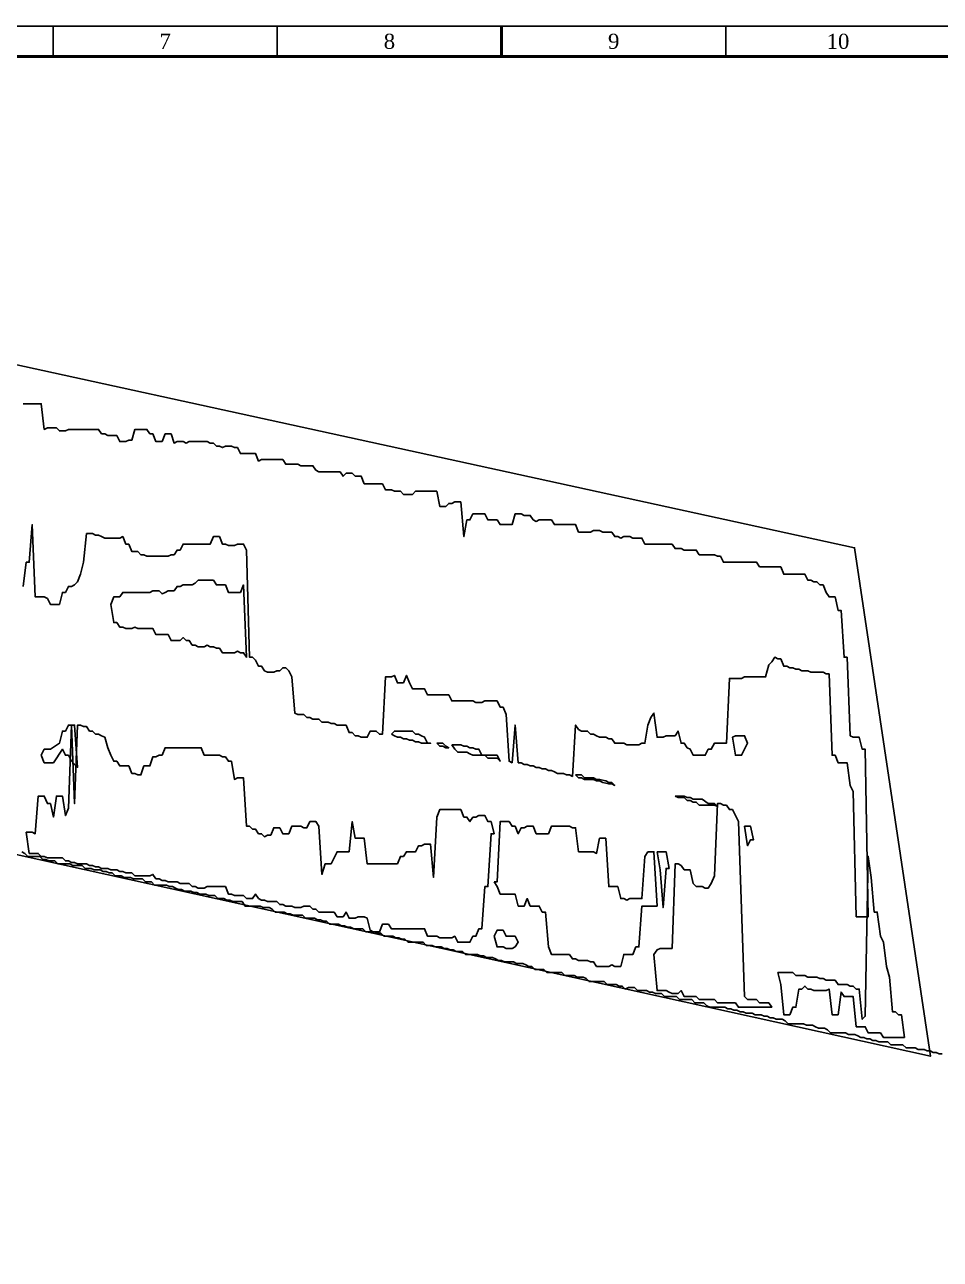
# Model space of a CAD drawing. Header units: millimetres. Extents: x -79877 to 39123, y -76511 to 7689.
# Drawn here: x -36177 to -5841, y -33235 to 7689 of the extents above; entities that cross this region are included whole.
import ezdxf
from ezdxf.enums import TextEntityAlignment as Align

# ---------------------------------------------------------------- set-up
doc = ezdxf.new("R2010")
doc.units = ezdxf.units.MM
for name, color, linetype in [('Obstacle', 7, 'ByLayer'), ('Parapet Wall', 7, 'Continuous'), ('Unit Area Outer Contour', 7, 'ByLayer')]:
    doc.layers.add(name, color=color, linetype=linetype)
doc.styles.add('Times', font='times.ttf')

# ---------------------------------------------------------------- blocks, each defined once
blk = doc.blocks.new('*U6')
at = {"layer": 'Parapet Wall', "color": 2}
blk.add_polyline3d([(-55198, 512, 82024), (-8682, -9646, 82024), (-6167, -26505, 82024), (-52699, -16241, 82024)], close=True, dxfattribs=at)
at = {"layer": 'Unit Area Outer Contour', "color": 2}
blk.add_polyline3d([(-55198, 512, 39512), (-8682, -9646, 39512), (-6167, -26505, 39512), (-52699, -16241, 39512)], close=True, dxfattribs=at)
at = {"flags": 1}
for tag in ['unit_id', 'unit_name', 'parapet_height', 'ground_elevation', 'is_enable_parapet']:
    blk.add_attdef(tag, (0, 0), '', height=2.5, dxfattribs=at)
blk = doc.blocks.new('*U15')
at = {"layer": 'Obstacle', "color": 1}
blk.add_polyline3d([(-36277, -19728, 56238), (-36177, -19778, 56238), (-36077, -19878, 56238), (-35977, -19878, 56238), (-35877, -19878, 56238), (-35777, -19878, 56238), (-35677, -19878, 56238), (-35577, -19978, 56238), (-35477, -19978, 56238), (-35377, -20028, 56238), (-35277, -20028, 56238), (-35177, -20028, 56238), (-35077, -20128, 56238), (-34977, -20128, 56238), (-34877, -20128, 56238), (-34777, -20128, 56238), (-34677, -20128, 56238), (-34577, -20178, 56238), (-34477, -20178, 56238), (-34377, -20178, 56238), (-34277, -20178, 56238), (-34177, -20278, 56238), (-34077, -20278, 56238), (-33977, -20278, 56238), (-33877, -20328, 56238), (-33777, -20328, 56238), (-33677, -20328, 56238), (-33577, -20378, 56238), (-33477, -20378, 56238), (-33377, -20428, 56238), (-33277, -20428, 56238), (-33177, -20528, 56238), (-33077, -20528, 56238), (-32977, -20528, 56238), (-32877, -20578, 56238), (-32777, -20578, 56238), (-32677, -20578, 56238), (-32577, -20628, 56238), (-32477, -20628, 56238), (-32377, -20628, 56238), (-32277, -20628, 56238), (-32177, -20728, 56238), (-32077, -20728, 56238), (-31977, -20728, 56238), (-31877, -20828, 56238), (-31777, -20828, 56238), (-31677, -20828, 56238), (-31577, -20828, 56238), (-31477, -20828, 56238), (-31377, -20878, 56238), (-31277, -20878, 56238), (-31177, -20928, 56238), (-31077, -20978, 56238), (-30977, -20978, 56238), (-30877, -21028, 56238), (-30777, -21028, 56238), (-30677, -21028, 56238), (-30577, -21078, 56238), (-30477, -21078, 56238), (-30377, -21128, 56238), (-30277, -21128, 56238), (-30177, -21128, 56238), (-30077, -21178, 56238), (-29977, -21178, 56238), (-29877, -21178, 56238), (-29777, -21278, 56238), (-29677, -21278, 56238), (-29577, -21278, 56238), (-29477, -21328, 56238), (-29377, -21328, 56238), (-29277, -21378, 56238), (-29177, -21378, 56238), (-29077, -21378, 56238), (-28977, -21378, 56238), (-28877, -21528, 56238), (-28777, -21528, 56238), (-28677, -21528, 56238), (-28577, -21528, 56238), (-28477, -21528, 56238), (-28377, -21528, 56238), (-28277, -21578, 56238), (-28177, -21578, 56238), (-28077, -21578, 56238), (-27977, -21628, 56238), (-27877, -21728, 56238), (-27777, -21728, 56238), (-27677, -21728, 56238), (-27577, -21728, 56238), (-27477, -21778, 56238), (-27377, -21778, 56238), (-27277, -21828, 56238), (-27177, -21828, 56238), (-27077, -21828, 56238), (-26977, -21828, 56238), (-26877, -21928, 56238), (-26777, -21928, 56238), (-26677, -21928, 56238), (-26577, -21928, 56238), (-26477, -21978, 56238), (-26377, -21978, 56238), (-26277, -22028, 56238), (-26177, -22028, 56238), (-26077, -22128, 56238), (-25977, -22128, 56238), (-25877, -22128, 56238), (-25777, -22128, 56238), (-25677, -22178, 56238), (-25577, -22178, 56238), (-25477, -22228, 56238), (-25377, -22228, 56238), (-25277, -22278, 56238), (-25177, -22278, 56238), (-25077, -22278, 56238), (-24977, -22278, 56238), (-24877, -22378, 56238), (-24777, -22378, 56238), (-24677, -22378, 56238), (-24577, -22378, 56238), (-24477, -22428, 56238), (-24377, -22428, 56238), (-24277, -22528, 56238), (-24177, -22528, 56238), (-24077, -22528, 56238), (-23977, -22528, 56238), (-23877, -22578, 56238), (-23777, -22578, 56238), (-23677, -22628, 56238), (-23577, -22628, 56238), (-23477, -22728, 56238), (-23377, -22728, 56238), (-23277, -22728, 56238), (-23177, -22728, 56238), (-23077, -22728, 56238), (-22977, -22728, 56238), (-22877, -22828, 56238), (-22777, -22828, 56238), (-22677, -22828, 56238), (-22577, -22878, 56238), (-22477, -22878, 56238), (-22377, -22878, 56238), (-22277, -22928, 56238), (-22177, -22928, 56238), (-22077, -22978, 56238), (-21977, -22978, 56238), (-21877, -23028, 56238), (-21777, -23028, 56238), (-21677, -23028, 56238), (-21577, -23128, 56238), (-21477, -23128, 56238), (-21377, -23128, 56238), (-21277, -23128, 56238), (-21177, -23128, 56238), (-21077, -23178, 56238), (-20977, -23178, 56238), (-20877, -23228, 56238), (-20777, -23228, 56238), (-20677, -23228, 56238), (-20577, -23278, 56238), (-20477, -23328, 56238), (-20377, -23328, 56238), (-20277, -23378, 56238), (-20177, -23378, 56238), (-20077, -23378, 56238), (-19977, -23378, 56238), (-19877, -23428, 56238), (-19777, -23428, 56238), (-19677, -23428, 56238), (-19577, -23478, 56238), (-19477, -23528, 56238), (-19377, -23528, 56238), (-19277, -23628, 56238), (-19177, -23628, 56238), (-19077, -23628, 56238), (-18977, -23628, 56238), (-18877, -23728, 56238), (-18777, -23728, 56238), (-18677, -23728, 56238), (-18577, -23728, 56238), (-18477, -23728, 56238), (-18377, -23728, 56238), (-18277, -23828, 56238), (-18177, -23828, 56238), (-18077, -23828, 56238), (-17977, -23828, 56238), (-17877, -23878, 56238), (-17777, -23878, 56238), (-17677, -23878, 56238), (-17577, -23928, 56238), (-17477, -24028, 56238), (-17377, -24028, 56238), (-17277, -24028, 56238), (-17177, -24028, 56238), (-17077, -24028, 56238), (-16977, -24028, 56238), (-16877, -24128, 56238), (-16777, -24128, 56238), (-16677, -24128, 56238), (-16577, -24128, 56238), (-16477, -24178, 56238), (-16377, -24178, 56238), (-16277, -24278, 56238), (-16177, -24228, 56238), (-16077, -24228, 56238), (-15977, -24228, 56238), (-15877, -24328, 56238), (-15777, -24328, 56238), (-15677, -24328, 56238), (-15577, -24328, 56238), (-15477, -24378, 56238), (-15377, -24378, 56238), (-15277, -24428, 56238), (-15177, -24428, 56238), (-15077, -24428, 56238), (-14977, -24528, 56238), (-14877, -24528, 56238), (-14777, -24528, 56238), (-14677, -24528, 56238), (-14577, -24528, 56238), (-14477, -24628, 56238), (-14377, -24628, 56238), (-14277, -24628, 56238), (-14177, -24628, 56238), (-14077, -24628, 56238), (-13977, -24728, 56238), (-13877, -24728, 56238), (-13777, -24728, 56238), (-13677, -24728, 56238), (-13577, -24828, 56238), (-13477, -24878, 56238), (-13377, -24878, 56238), (-13277, -24878, 56238), (-13177, -24878, 56238), (-13077, -24878, 56238), (-12977, -24878, 56238), (-12877, -24928, 56238), (-12777, -24928, 56238), (-12677, -24978, 56238), (-12577, -24978, 56238), (-12477, -25028, 56238), (-12377, -25028, 56238), (-12277, -25078, 56238), (-12177, -25078, 56238), (-12077, -25078, 56238), (-11977, -25128, 56238), (-11877, -25128, 56238), (-11777, -25128, 56238), (-11677, -25178, 56238), (-11577, -25178, 56238), (-11477, -25228, 56238), (-11377, -25228, 56238), (-11277, -25278, 56238), (-11177, -25278, 56238), (-11077, -25278, 56238), (-10977, -25328, 56238), (-10877, -25428, 56238), (-10777, -25428, 56238), (-10677, -25428, 56238), (-10577, -25428, 56238), (-10477, -25428, 56238), (-10377, -25428, 56238), (-10277, -25478, 56238), (-10177, -25478, 56238), (-10077, -25478, 56238), (-9977, -25528, 56238), (-9877, -25578, 56238), (-9777, -25578, 56238), (-9677, -25578, 56238), (-9577, -25628, 56238), (-9477, -25728, 56238), (-9377, -25728, 56238), (-9277, -25728, 56238), (-9177, -25728, 56238), (-9077, -25728, 56238), (-8977, -25728, 56238), (-8877, -25778, 56238), (-8777, -25778, 56238), (-8677, -25778, 56238), (-8577, -25828, 56238), (-8477, -25878, 56238), (-8377, -25878, 56238), (-8277, -25928, 56238), (-8177, -25928, 56238), (-8077, -25978, 56238), (-7977, -25978, 56238), (-7877, -26028, 56238), (-7777, -26028, 56238), (-7677, -26028, 56238), (-7577, -26028, 56238), (-7477, -26128, 56238), (-7377, -26128, 56238), (-7277, -26128, 56238), (-7177, -26128, 56238), (-7077, -26128, 56238), (-6977, -26228, 56238), (-6877, -26228, 56238), (-6777, -26228, 56238), (-6677, -26228, 56238), (-6577, -26278, 56238), (-6477, -26278, 56238), (-6377, -26278, 56238), (-6277, -26328, 56238), (-6177, -26328, 56238), (-6077, -26378, 56238), (-5977, -26378, 56238), (-5877, -26428, 56238), (-5777, -26428, 56238)], dxfattribs=at)
at = {"flags": 1}
for tag in ['height', 'shape']:
    blk.add_attdef(tag, (0, 0), '', height=2.5, dxfattribs=at)
blk = doc.blocks.new('*U28')
at = {"layer": 'Obstacle', "color": 1}
blk.add_polyline3d([(-36227, -4878, 52038), (-36127, -4878, 52038), (-36027, -4878, 52038), (-35927, -4878, 52038), (-35827, -4878, 52038), (-35727, -4878, 52038), (-35627, -4878, 52038), (-35527, -5728, 52038), (-35427, -5678, 52038), (-35327, -5678, 52038), (-35227, -5678, 52038), (-35127, -5678, 52038), (-35027, -5778, 52038), (-34927, -5778, 52038), (-34827, -5778, 52038), (-34727, -5728, 52038), (-34627, -5728, 52038), (-34527, -5728, 52038), (-34427, -5728, 52038), (-34327, -5728, 52038), (-34227, -5728, 52038), (-34127, -5728, 52038), (-34027, -5728, 52038), (-33927, -5728, 52038), (-33827, -5728, 52038), (-33727, -5728, 52038), (-33627, -5878, 52038), (-33527, -5878, 52038), (-33427, -5928, 52038), (-33327, -5928, 52038), (-33227, -5928, 52038), (-33127, -5928, 52038), (-33027, -6128, 52038), (-32927, -6128, 52038), (-32827, -6128, 52038), (-32727, -6078, 52038), (-32627, -6078, 52038), (-32527, -5728, 52038), (-32427, -5728, 52038), (-32327, -5728, 52038), (-32227, -5728, 52038), (-32127, -5728, 52038), (-32027, -5878, 52038), (-31927, -5878, 52038), (-31827, -6128, 52038), (-31727, -6128, 52038), (-31627, -6128, 52038), (-31527, -5878, 52038), (-31427, -5878, 52038), (-31327, -5878, 52038), (-31227, -6178, 52038), (-31127, -6128, 52038), (-31027, -6128, 52038), (-30927, -6128, 52038), (-30827, -6178, 52038), (-30727, -6128, 52038), (-30627, -6128, 52038), (-30527, -6128, 52038), (-30427, -6128, 52038), (-30327, -6128, 52038), (-30227, -6128, 52038), (-30127, -6128, 52038), (-30027, -6178, 52038), (-29927, -6178, 52038), (-29827, -6278, 52038), (-29727, -6278, 52038), (-29627, -6328, 52038), (-29527, -6278, 52038), (-29427, -6278, 52038), (-29327, -6278, 52038), (-29227, -6328, 52038), (-29127, -6328, 52038), (-29027, -6528, 52038), (-28927, -6528, 52038), (-28827, -6528, 52038), (-28727, -6528, 52038), (-28627, -6528, 52038), (-28527, -6528, 52038), (-28427, -6778, 52038), (-28327, -6728, 52038), (-28227, -6728, 52038), (-28127, -6728, 52038), (-28027, -6728, 52038), (-27927, -6728, 52038), (-27827, -6728, 52038), (-27727, -6728, 52038), (-27727, -6728, 52038), (-27627, -6728, 52038), (-27627, -6728, 52038), (-27527, -6878, 52038), (-27527, -6878, 52038), (-27427, -6878, 52038), (-27327, -6878, 52038), (-27227, -6878, 52038), (-27127, -6878, 52038), (-27027, -6928, 52038), (-26927, -6928, 52038), (-26827, -6928, 52038), (-26727, -6928, 52038), (-26627, -6928, 52038), (-26527, -7078, 52038), (-26527, -7078, 52038), (-26427, -7128, 52038), (-26327, -7128, 52038), (-26327, -7128, 52038), (-26227, -7128, 52038), (-26127, -7128, 52038), (-26127, -7128, 52038), (-26027, -7128, 52038), (-26027, -7128, 52038), (-25927, -7128, 52038), (-25927, -7128, 52038), (-25827, -7128, 52038), (-25727, -7128, 52038), (-25627, -7278, 52038), (-25527, -7178, 52038), (-25527, -7178, 52038), (-25427, -7178, 52038), (-25427, -7178, 52038), (-25327, -7178, 52038), (-25327, -7178, 52038), (-25227, -7278, 52038), (-25227, -7278, 52038), (-25127, -7278, 52038), (-25127, -7278, 52038), (-25027, -7278, 52038), (-25027, -7278, 52038), (-24927, -7528, 52038), (-24927, -7528, 52038), (-24827, -7528, 52038), (-24827, -7528, 52038), (-24827, -7528, 52038), (-24727, -7528, 52038), (-24727, -7528, 52038), (-24627, -7528, 52038), (-24627, -7528, 52038), (-24627, -7528, 52038), (-24527, -7528, 52038), (-24527, -7528, 52038), (-24527, -7528, 52038), (-24427, -7528, 52038), (-24427, -7528, 52038), (-24427, -7528, 52038), (-24327, -7528, 52038), (-24227, -7728, 52038), (-24127, -7728, 52038), (-24027, -7728, 52038), (-23927, -7778, 52038), (-23927, -7778, 52038), (-23827, -7778, 52038), (-23727, -7778, 52038), (-23627, -7878, 52038), (-23527, -7878, 52038), (-23427, -7878, 52038), (-23327, -7878, 52038), (-23227, -7778, 52038), (-23127, -7778, 52038), (-23027, -7778, 52038), (-22927, -7778, 52038), (-22827, -7778, 52038), (-22727, -7778, 52038), (-22627, -7778, 52038), (-22527, -7778, 52038), (-22427, -8278, 52038), (-22327, -8278, 52038), (-22227, -8278, 52038), (-22127, -8178, 52038), (-22027, -8178, 52038), (-21927, -8128, 52038), (-21827, -8128, 52038), (-21727, -8128, 52038), (-21727, -8128, 52038), (-21627, -9278, 52038), (-21627, -9278, 52038), (-21527, -8728, 52038), (-21527, -8728, 52038), (-21427, -8728, 52038), (-21327, -8528, 52038), (-21227, -8528, 52038), (-21127, -8528, 52038), (-21027, -8528, 52038), (-20927, -8528, 52038), (-20827, -8728, 52038), (-20727, -8728, 52038), (-20627, -8728, 52038), (-20527, -8728, 52038), (-20427, -8878, 52038), (-20327, -8878, 52038), (-20227, -8878, 52038), (-20127, -8878, 52038), (-20027, -8878, 52038), (-19927, -8528, 52038), (-19827, -8528, 52038), (-19727, -8528, 52038), (-19627, -8578, 52038), (-19527, -8578, 52038), (-19427, -8578, 52038), (-19327, -8728, 52038), (-19227, -8778, 52038), (-19127, -8728, 52038), (-19027, -8728, 52038), (-18927, -8728, 52038), (-18827, -8728, 52038), (-18727, -8728, 52038), (-18727, -8728, 52038), (-18627, -8878, 52038), (-18627, -8878, 52038), (-18527, -8878, 52038), (-18527, -8878, 52038), (-18427, -8878, 52038), (-18427, -8878, 52038), (-18327, -8878, 52038), (-18327, -8878, 52038), (-18327, -8878, 52038), (-18227, -8878, 52038), (-18227, -8878, 52038), (-18227, -8878, 52038), (-18127, -8878, 52038), (-18127, -8878, 52038), (-18127, -8878, 52038), (-18027, -8878, 52038), (-18027, -8878, 52038), (-17927, -8878, 52038), (-17927, -8878, 52038), (-17827, -9128, 52038), (-17827, -9128, 52038), (-17727, -9128, 52038), (-17727, -9128, 52038), (-17627, -9128, 52038), (-17627, -9128, 52038), (-17527, -9128, 52038), (-17527, -9128, 52038), (-17427, -9128, 52038), (-17427, -9128, 52038), (-17327, -9078, 52038), (-17327, -9078, 52038), (-17227, -9078, 52038), (-17227, -9078, 52038), (-17127, -9078, 52038), (-17127, -9078, 52038), (-17027, -9128, 52038), (-17027, -9128, 52038), (-16927, -9128, 52038), (-16927, -9128, 52038), (-16827, -9128, 52038), (-16727, -9128, 52038), (-16627, -9278, 52038), (-16527, -9278, 52038), (-16427, -9328, 52038), (-16327, -9278, 52038), (-16227, -9278, 52038), (-16127, -9278, 52038), (-16027, -9328, 52038), (-15927, -9328, 52038), (-15827, -9328, 52038), (-15727, -9328, 52038), (-15627, -9528, 52038), (-15527, -9528, 52038), (-15427, -9528, 52038), (-15327, -9528, 52038), (-15227, -9528, 52038), (-15127, -9528, 52038), (-15027, -9528, 52038), (-14927, -9528, 52038), (-14927, -9528, 52038), (-14827, -9528, 52038), (-14827, -9528, 52038), (-14727, -9528, 52038), (-14727, -9528, 52038), (-14627, -9678, 52038), (-14627, -9678, 52038), (-14527, -9678, 52038), (-14527, -9678, 52038), (-14427, -9678, 52038), (-14427, -9678, 52038), (-14327, -9728, 52038), (-14327, -9728, 52038), (-14227, -9728, 52038), (-14227, -9728, 52038), (-14127, -9728, 52038), (-14027, -9728, 52038), (-13927, -9728, 52038), (-13827, -9878, 52038), (-13727, -9878, 52038), (-13727, -9878, 52038), (-13627, -9878, 52038), (-13527, -9878, 52038), (-13527, -9878, 52038), (-13427, -9878, 52038), (-13427, -9878, 52038), (-13327, -9878, 52038), (-13327, -9878, 52038), (-13227, -9928, 52038), (-13227, -9928, 52038), (-13127, -9928, 52038), (-13127, -9928, 52038), (-13027, -10128, 52038), (-13027, -10128, 52038), (-12927, -10128, 52038), (-12827, -10128, 52038), (-12727, -10128, 52038), (-12627, -10128, 52038), (-12527, -10128, 52038), (-12427, -10128, 52038), (-12327, -10128, 52038), (-12227, -10128, 52038), (-12127, -10128, 52038), (-12027, -10128, 52038), (-11927, -10128, 52038), (-11827, -10278, 52038), (-11727, -10278, 52038), (-11627, -10278, 52038), (-11527, -10278, 52038), (-11427, -10278, 52038), (-11327, -10278, 52038), (-11227, -10278, 52038), (-11127, -10278, 52038), (-11027, -10528, 52038), (-10927, -10528, 52038), (-10827, -10528, 52038), (-10727, -10528, 52038), (-10627, -10528, 52038), (-10527, -10528, 52038), (-10427, -10528, 52038), (-10327, -10528, 52038), (-10227, -10728, 52038), (-10127, -10728, 52038), (-10027, -10778, 52038), (-9927, -10778, 52038), (-9827, -10878, 52038), (-9727, -10878, 52038), (-9627, -11128, 52038), (-9527, -11278, 52038), (-9427, -11278, 52038), (-9327, -11278, 52038), (-9227, -11728, 52038), (-9127, -11728, 52038), (-9027, -13278, 52038), (-8927, -13278, 52038), (-8827, -15878, 52038), (-8727, -15928, 52038), (-8627, -15928, 52038), (-8527, -15928, 52038), (-8427, -16328, 52038), (-8327, -16328, 52038), (-8327, -16328, 52038), (-8227, -21878, 52038), (-8227, -21878, 52038), (-8327, -21878, 52038), (-8427, -21878, 52038), (-8527, -21878, 52038), (-8627, -21878, 52038), (-8727, -17728, 52038), (-8827, -17528, 52038), (-8927, -16778, 52038), (-9027, -16778, 52038), (-9127, -16778, 52038), (-9227, -16778, 52038), (-9327, -16528, 52038), (-9427, -16528, 52038), (-9527, -13828, 52038), (-9627, -13828, 52038), (-9727, -13778, 52038), (-9827, -13778, 52038), (-9927, -13778, 52038), (-10027, -13778, 52038), (-10127, -13778, 52038), (-10227, -13728, 52038), (-10327, -13728, 52038), (-10427, -13728, 52038), (-10527, -13678, 52038), (-10627, -13678, 52038), (-10727, -13628, 52038), (-10827, -13628, 52038), (-10927, -13578, 52038), (-11027, -13578, 52038), (-11127, -13328, 52038), (-11227, -13328, 52038), (-11327, -13278, 52038), (-11427, -13428, 52038), (-11527, -13528, 52038), (-11627, -13928, 52038), (-11727, -13928, 52038), (-11827, -13928, 52038), (-11927, -13928, 52038), (-12027, -13928, 52038), (-12127, -13928, 52038), (-12227, -13928, 52038), (-12327, -13928, 52038), (-12427, -13978, 52038), (-12527, -13978, 52038), (-12627, -13978, 52038), (-12727, -13978, 52038), (-12827, -13978, 52038), (-12927, -16128, 52038), (-12927, -16128, 52038), (-13027, -16128, 52038), (-13027, -16128, 52038), (-13127, -16128, 52038), (-13127, -16128, 52038), (-13227, -16128, 52038), (-13227, -16128, 52038), (-13327, -16128, 52038), (-13327, -16128, 52038), (-13427, -16328, 52038), (-13427, -16328, 52038), (-13527, -16328, 52038), (-13627, -16528, 52038), (-13627, -16528, 52038), (-13727, -16528, 52038), (-13827, -16528, 52038), (-13927, -16528, 52038), (-14027, -16528, 52038), (-14127, -16328, 52038), (-14127, -16328, 52038), (-14227, -16278, 52038), (-14227, -16278, 52038), (-14327, -16128, 52038), (-14327, -16128, 52038), (-14427, -16128, 52038), (-14427, -16128, 52038), (-14527, -15728, 52038), (-14527, -15728, 52038), (-14627, -15878, 52038), (-14627, -15878, 52038), (-14727, -15878, 52038), (-14727, -15878, 52038), (-14827, -15878, 52038), (-14827, -15878, 52038), (-14927, -15878, 52038), (-15027, -15928, 52038), (-15127, -15928, 52038), (-15227, -15928, 52038), (-15327, -15128, 52038), (-15427, -15278, 52038), (-15527, -15528, 52038), (-15627, -16128, 52038), (-15727, -16128, 52038), (-15827, -16178, 52038), (-15927, -16178, 52038), (-16027, -16178, 52038), (-16127, -16178, 52038), (-16227, -16178, 52038), (-16327, -16128, 52038), (-16427, -16128, 52038), (-16527, -16128, 52038), (-16627, -16128, 52038), (-16727, -15978, 52038), (-16827, -15978, 52038), (-16827, -15978, 52038), (-16927, -15928, 52038), (-16927, -15928, 52038), (-17027, -15928, 52038), (-17027, -15928, 52038), (-17127, -15928, 52038), (-17127, -15928, 52038), (-17227, -15878, 52038), (-17227, -15878, 52038), (-17327, -15828, 52038), (-17327, -15828, 52038), (-17427, -15828, 52038), (-17427, -15828, 52038), (-17527, -15728, 52038), (-17527, -15728, 52038), (-17627, -15728, 52038), (-17627, -15728, 52038), (-17727, -15728, 52038), (-17727, -15728, 52038), (-17827, -15678, 52038), (-17827, -15678, 52038), (-17927, -15528, 52038), (-17927, -15528, 52038), (-18027, -17228, 52038), (-18027, -17228, 52038), (-18027, -17228, 52038), (-18127, -17178, 52038), (-18127, -17178, 52038), (-18127, -17178, 52038), (-18227, -17178, 52038), (-18227, -17178, 52038), (-18227, -17178, 52038), (-18327, -17128, 52038), (-18327, -17128, 52038), (-18427, -17128, 52038), (-18427, -17128, 52038), (-18527, -17128, 52038), (-18527, -17128, 52038), (-18627, -17078, 52038), (-18627, -17078, 52038), (-18727, -17028, 52038), (-18827, -17028, 52038), (-18927, -16978, 52038), (-19027, -16978, 52038), (-19127, -16928, 52038), (-19227, -16928, 52038), (-19327, -16878, 52038), (-19427, -16878, 52038), (-19527, -16828, 52038), (-19627, -16828, 52038), (-19727, -16778, 52038), (-19827, -16778, 52038), (-19927, -15528, 52038), (-20027, -16778, 52038), (-20127, -16728, 52038), (-20227, -15178, 52038), (-20327, -14928, 52038), (-20427, -14928, 52038), (-20527, -14728, 52038), (-20627, -14728, 52038), (-20727, -14728, 52038), (-20827, -14728, 52038), (-20927, -14728, 52038), (-21027, -14778, 52038), (-21127, -14778, 52038), (-21227, -14778, 52038), (-21327, -14728, 52038), (-21427, -14728, 52038), (-21427, -14728, 52038), (-21527, -14728, 52038), (-21527, -14728, 52038), (-21627, -14728, 52038), (-21627, -14728, 52038), (-21727, -14728, 52038), (-21827, -14728, 52038), (-21927, -14728, 52038), (-22027, -14728, 52038), (-22127, -14528, 52038), (-22227, -14528, 52038), (-22327, -14528, 52038), (-22427, -14528, 52038), (-22527, -14528, 52038), (-22627, -14528, 52038), (-22727, -14528, 52038), (-22827, -14528, 52038), (-22927, -14328, 52038), (-23027, -14328, 52038), (-23127, -14328, 52038), (-23227, -14328, 52038), (-23327, -14328, 52038), (-23427, -14128, 52038), (-23527, -13878, 52038), (-23627, -14128, 52038), (-23727, -14128, 52038), (-23827, -14128, 52038), (-23827, -14128, 52038), (-23927, -13878, 52038), (-24027, -13928, 52038), (-24127, -13928, 52038), (-24227, -13928, 52038), (-24327, -15828, 52038), (-24327, -15828, 52038), (-24327, -15828, 52038), (-24427, -15828, 52038), (-24427, -15828, 52038), (-24427, -15828, 52038), (-24527, -15728, 52038), (-24527, -15728, 52038), (-24527, -15728, 52038), (-24627, -15728, 52038), (-24627, -15728, 52038), (-24727, -15728, 52038), (-24727, -15728, 52038), (-24727, -15728, 52038), (-24827, -15928, 52038), (-24827, -15928, 52038), (-24927, -15928, 52038), (-24927, -15928, 52038), (-25027, -15928, 52038), (-25027, -15928, 52038), (-25127, -15878, 52038), (-25127, -15878, 52038), (-25227, -15878, 52038), (-25227, -15878, 52038), (-25327, -15778, 52038), (-25327, -15778, 52038), (-25427, -15778, 52038), (-25427, -15778, 52038), (-25527, -15528, 52038), (-25627, -15528, 52038), (-25727, -15528, 52038), (-25827, -15528, 52038), (-25827, -15528, 52038), (-25927, -15478, 52038), (-25927, -15478, 52038), (-26027, -15478, 52038), (-26027, -15478, 52038), (-26127, -15428, 52038), (-26227, -15428, 52038), (-26227, -15428, 52038), (-26327, -15428, 52038), (-26427, -15328, 52038), (-26427, -15328, 52038), (-26527, -15328, 52038), (-26627, -15328, 52038), (-26727, -15278, 52038), (-26827, -15278, 52038), (-26927, -15178, 52038), (-27027, -15178, 52038), (-27127, -15178, 52038), (-27227, -15128, 52038), (-27327, -13928, 52038), (-27427, -13728, 52038), (-27427, -13728, 52038), (-27527, -13628, 52038), (-27527, -13628, 52038), (-27627, -13628, 52038), (-27627, -13628, 52038), (-27727, -13728, 52038), (-27827, -13728, 52038), (-27927, -13778, 52038), (-28027, -13778, 52038), (-28127, -13778, 52038), (-28227, -13728, 52038), (-28327, -13578, 52038), (-28427, -13578, 52038), (-28527, -13378, 52038), (-28627, -13278, 52038), (-28727, -13278, 52038), (-28827, -9728, 52038), (-28927, -9528, 52038), (-29027, -9528, 52038), (-29127, -9528, 52038), (-29227, -9578, 52038), (-29327, -9578, 52038), (-29427, -9578, 52038), (-29527, -9528, 52038), (-29627, -9528, 52038), (-29727, -9278, 52038), (-29827, -9278, 52038), (-29927, -9278, 52038), (-30027, -9528, 52038), (-30127, -9528, 52038), (-30227, -9528, 52038), (-30327, -9528, 52038), (-30427, -9528, 52038), (-30527, -9528, 52038), (-30627, -9528, 52038), (-30727, -9528, 52038), (-30827, -9528, 52038), (-30927, -9528, 52038), (-31027, -9728, 52038), (-31127, -9728, 52038), (-31227, -9878, 52038), (-31327, -9878, 52038), (-31427, -9928, 52038), (-31527, -9928, 52038), (-31627, -9928, 52038), (-31727, -9928, 52038), (-31827, -9928, 52038), (-31927, -9928, 52038), (-32027, -9928, 52038), (-32127, -9928, 52038), (-32227, -9878, 52038), (-32327, -9878, 52038), (-32427, -9778, 52038), (-32527, -9778, 52038), (-32627, -9778, 52038), (-32727, -9528, 52038), (-32827, -9528, 52038), (-32927, -9278, 52038), (-33027, -9328, 52038), (-33127, -9328, 52038), (-33227, -9328, 52038), (-33327, -9328, 52038), (-33427, -9328, 52038), (-33527, -9328, 52038), (-33627, -9278, 52038), (-33727, -9228, 52038), (-33827, -9228, 52038), (-33927, -9178, 52038), (-34027, -9178, 52038), (-34127, -9178, 52038), (-34227, -10128, 52038), (-34327, -10528, 52038), (-34427, -10778, 52038), (-34527, -10878, 52038), (-34627, -10928, 52038), (-34727, -10928, 52038), (-34827, -11128, 52038), (-34927, -11128, 52038), (-35027, -11528, 52038), (-35127, -11528, 52038), (-35227, -11528, 52038), (-35327, -11528, 52038), (-35427, -11328, 52038), (-35527, -11278, 52038), (-35627, -11278, 52038), (-35727, -11278, 52038), (-35827, -11278, 52038), (-35927, -8878, 52038), (-36027, -10128, 52038), (-36127, -10128, 52038), (-36227, -10928, 52038)], dxfattribs=at)
at = {"flags": 1}
for tag in ['height', 'shape']:
    blk.add_attdef(tag, (0, 0), '', height=2.5, dxfattribs=at)
blk = doc.blocks.new('*U30')
at = {"layer": 'Obstacle', "color": 1}
blk.add_polyline3d([(-33327, -11528, 41888), (-33227, -11278, 41888), (-33127, -11278, 41888), (-33027, -11278, 41888), (-32927, -11128, 41888), (-32827, -11128, 41888), (-32727, -11128, 41888), (-32627, -11128, 41888), (-32527, -11128, 41888), (-32427, -11128, 41888), (-32327, -11128, 41888), (-32227, -11128, 41888), (-32127, -11128, 41888), (-32027, -11128, 41888), (-31927, -11078, 41888), (-31827, -11078, 41888), (-31727, -11078, 41888), (-31627, -11178, 41888), (-31527, -11128, 41888), (-31427, -11078, 41888), (-31327, -11078, 41888), (-31227, -11078, 41888), (-31127, -10928, 41888), (-31027, -10928, 41888), (-30927, -10878, 41888), (-30827, -10878, 41888), (-30727, -10878, 41888), (-30627, -10878, 41888), (-30527, -10828, 41888), (-30427, -10728, 41888), (-30327, -10728, 41888), (-30227, -10728, 41888), (-30127, -10728, 41888), (-30027, -10728, 41888), (-29927, -10728, 41888), (-29827, -10878, 41888), (-29727, -10878, 41888), (-29627, -10878, 41888), (-29527, -10878, 41888), (-29427, -11128, 41888), (-29327, -11128, 41888), (-29227, -11128, 41888), (-29127, -11128, 41888), (-29027, -11128, 41888), (-28927, -10878, 41888), (-28927, -10878, 41888), (-28827, -13278, 41888), (-28827, -13278, 41888), (-28927, -13128, 41888), (-29027, -13128, 41888), (-29127, -13078, 41888), (-29227, -13128, 41888), (-29327, -13128, 41888), (-29427, -13128, 41888), (-29527, -13128, 41888), (-29627, -13128, 41888), (-29727, -12978, 41888), (-29827, -12978, 41888), (-29927, -12928, 41888), (-30027, -12928, 41888), (-30127, -12878, 41888), (-30227, -12928, 41888), (-30327, -12928, 41888), (-30427, -12928, 41888), (-30527, -12878, 41888), (-30627, -12878, 41888), (-30727, -12728, 41888), (-30827, -12728, 41888), (-30927, -12628, 41888), (-31027, -12728, 41888), (-31127, -12728, 41888), (-31227, -12728, 41888), (-31327, -12728, 41888), (-31427, -12528, 41888), (-31527, -12528, 41888), (-31627, -12528, 41888), (-31727, -12528, 41888), (-31827, -12528, 41888), (-31927, -12328, 41888), (-32027, -12328, 41888), (-32127, -12328, 41888), (-32227, -12328, 41888), (-32327, -12328, 41888), (-32427, -12328, 41888), (-32527, -12278, 41888), (-32627, -12328, 41888), (-32727, -12328, 41888), (-32827, -12328, 41888), (-32927, -12278, 41888), (-33027, -12278, 41888), (-33127, -12128, 41888), (-33227, -12128, 41888), (-33227, -12128, 41888)], close=True, dxfattribs=at)
at = {"flags": 1}
for tag in ['height', 'shape']:
    blk.add_attdef(tag, (0, 0), '', height=2.5, dxfattribs=at)
blk = doc.blocks.new('*U31')
at = {"layer": 'Obstacle', "color": 1}
blk.add_polyline3d([(-22527, -16128, 40638), (-22427, -16128, 40638), (-22327, -16128, 40638), (-22227, -16228, 40638), (-22227, -16228, 40638), (-22127, -16278, 40638), (-22127, -16278, 40638), (-22227, -16278, 40638), (-22327, -16228, 40638), (-22427, -16228, 40638), (-22427, -16228, 40638)], close=True, dxfattribs=at)
at = {"flags": 1}
for tag in ['height', 'shape']:
    blk.add_attdef(tag, (0, 0), '', height=2.5, dxfattribs=at)
blk = doc.blocks.new('*U32')
at = {"layer": 'Obstacle', "color": 1}
blk.add_polyline3d([(-12727, -15928, 40388), (-12627, -15878, 40388), (-12527, -15878, 40388), (-12427, -15878, 40388), (-12327, -15878, 40388), (-12327, -15878, 40388), (-12227, -16128, 40388), (-12227, -16128, 40388), (-12327, -16328, 40388), (-12427, -16528, 40388), (-12527, -16528, 40388), (-12627, -16528, 40388), (-12627, -16528, 40388)], close=True, dxfattribs=at)
at = {"flags": 1}
for tag in ['height', 'shape']:
    blk.add_attdef(tag, (0, 0), '', height=2.5, dxfattribs=at)
blk = doc.blocks.new('*U33')
at = {"layer": 'Obstacle', "color": 1}
blk.add_polyline3d([(-11227, -23728, 56038), (-11127, -23728, 56038), (-11027, -23728, 56038), (-10927, -23728, 56038), (-10827, -23728, 56038), (-10727, -23728, 56038), (-10627, -23828, 56038), (-10527, -23828, 56038), (-10427, -23828, 56038), (-10327, -23828, 56038), (-10227, -23878, 56038), (-10127, -23878, 56038), (-10027, -23878, 56038), (-9927, -23878, 56038), (-9827, -23928, 56038), (-9727, -23928, 56038), (-9627, -23978, 56038), (-9527, -23978, 56038), (-9427, -23978, 56038), (-9327, -23978, 56038), (-9227, -24128, 56038), (-9127, -24128, 56038), (-9027, -24128, 56038), (-8927, -24128, 56038), (-8827, -24178, 56038), (-8727, -24178, 56038), (-8627, -24278, 56038), (-8527, -24278, 56038), (-8427, -25278, 56038), (-8327, -25178, 56038), (-8227, -19878, 56038), (-8127, -20578, 56038), (-8027, -21728, 56038), (-7927, -21728, 56038), (-7827, -22528, 56038), (-7727, -22728, 56038), (-7627, -23528, 56038), (-7527, -23878, 56038), (-7427, -25028, 56038), (-7327, -25028, 56038), (-7227, -25128, 56038), (-7127, -25128, 56038), (-7127, -25128, 56038), (-7027, -25878, 56038), (-7027, -25878, 56038), (-7127, -25878, 56038), (-7227, -25878, 56038), (-7327, -25878, 56038), (-7427, -25878, 56038), (-7527, -25878, 56038), (-7627, -25878, 56038), (-7727, -25878, 56038), (-7827, -25728, 56038), (-7927, -25728, 56038), (-8027, -25728, 56038), (-8127, -25728, 56038), (-8227, -25728, 56038), (-8327, -25528, 56038), (-8427, -25528, 56038), (-8527, -25528, 56038), (-8627, -25528, 56038), (-8727, -24528, 56038), (-8827, -24528, 56038), (-8927, -24528, 56038), (-9027, -24528, 56038), (-9127, -24378, 56038), (-9227, -25128, 56038), (-9327, -25128, 56038), (-9427, -25128, 56038), (-9527, -24278, 56038), (-9627, -24328, 56038), (-9727, -24328, 56038), (-9827, -24328, 56038), (-9927, -24328, 56038), (-10027, -24328, 56038), (-10127, -24278, 56038), (-10227, -24278, 56038), (-10327, -24178, 56038), (-10427, -24278, 56038), (-10527, -24278, 56038), (-10627, -24878, 56038), (-10727, -24878, 56038), (-10827, -25128, 56038), (-10927, -25128, 56038), (-11027, -25128, 56038), (-11127, -24128, 56038), (-11127, -24128, 56038)], close=True, dxfattribs=at)
at = {"flags": 1}
for tag in ['height', 'shape']:
    blk.add_attdef(tag, (0, 0), '', height=2.5, dxfattribs=at)
blk = doc.blocks.new('*U34')
at = {"layer": 'Obstacle', "color": 1}
blk.add_polyline3d([(-35627, -16528, 40638), (-35527, -16328, 40638), (-35427, -16328, 40638), (-35327, -16328, 40638), (-35027, -16128, 40638), (-34927, -15728, 40638), (-34827, -15728, 40638), (-34727, -15528, 40638), (-34527, -15528, 40638), (-34527, -15528, 40638), (-34427, -16928, 40638), (-34427, -16928, 40638), (-34627, -16728, 40638), (-34727, -16528, 40638), (-34827, -16528, 40638), (-34927, -16328, 40638), (-35227, -16778, 40638), (-35327, -16778, 40638), (-35427, -16778, 40638), (-35527, -16778, 40638), (-35527, -16778, 40638)], close=True, dxfattribs=at)
at = {"flags": 1}
for tag in ['height', 'shape']:
    blk.add_attdef(tag, (0, 0), '', height=2.5, dxfattribs=at)
blk = doc.blocks.new('*U35')
at = {"layer": 'Obstacle', "color": 1}
blk.add_polyline3d([(-24027, -15828, 40638), (-23927, -15728, 40638), (-23827, -15728, 40638), (-23727, -15728, 40638), (-23627, -15728, 40638), (-23527, -15728, 40638), (-23427, -15728, 40638), (-23327, -15728, 40638), (-23227, -15828, 40638), (-23127, -15828, 40638), (-23027, -15878, 40638), (-22927, -15928, 40638), (-22827, -16128, 40638), (-22827, -16128, 40638), (-22727, -16128, 40638), (-22727, -16128, 40638), (-22827, -16128, 40638), (-22927, -16128, 40638), (-23027, -16128, 40638), (-23127, -16078, 40638), (-23227, -16078, 40638), (-23327, -16028, 40638), (-23427, -16028, 40638), (-23527, -15978, 40638), (-23627, -15978, 40638), (-23727, -15928, 40638), (-23827, -15928, 40638), (-23927, -15878, 40638), (-23927, -15878, 40638)], close=True, dxfattribs=at)
at = {"flags": 1}
for tag in ['height', 'shape']:
    blk.add_attdef(tag, (0, 0), '', height=2.5, dxfattribs=at)
blk = doc.blocks.new('*U36')
at = {"layer": 'Obstacle', "color": 1}
blk.add_polyline3d([(-22027, -16178, 40638), (-21927, -16178, 40638), (-21827, -16178, 40638), (-21727, -16178, 40638), (-21627, -16228, 40638), (-21527, -16228, 40638), (-21427, -16278, 40638), (-21327, -16278, 40638), (-21227, -16328, 40638), (-21127, -16328, 40638), (-21027, -16528, 40638), (-20927, -16528, 40638), (-20827, -16528, 40638), (-20727, -16528, 40638), (-20627, -16528, 40638), (-20527, -16528, 40638), (-20527, -16528, 40638), (-20427, -16728, 40638), (-20427, -16728, 40638), (-20527, -16628, 40638), (-20627, -16628, 40638), (-20727, -16628, 40638), (-20827, -16628, 40638), (-20927, -16528, 40638), (-21027, -16528, 40638), (-21127, -16528, 40638), (-21227, -16528, 40638), (-21327, -16528, 40638), (-21427, -16478, 40638), (-21527, -16428, 40638), (-21627, -16428, 40638), (-21727, -16428, 40638), (-21827, -16428, 40638), (-21927, -16328, 40638), (-21927, -16328, 40638)], close=True, dxfattribs=at)
at = {"flags": 1}
for tag in ['height', 'shape']:
    blk.add_attdef(tag, (0, 0), '', height=2.5, dxfattribs=at)
blk = doc.blocks.new('*U37')
at = {"layer": 'Obstacle', "color": 1}
blk.add_polyline3d([(-20627, -20728, 41038), (-20527, -20728, 41038), (-20427, -18728, 41038), (-20327, -18728, 41038), (-20227, -18728, 41038), (-20127, -18728, 41038), (-20027, -18878, 41038), (-19927, -18878, 41038), (-19827, -19128, 41038), (-19727, -18928, 41038), (-19627, -18928, 41038), (-19527, -18878, 41038), (-19427, -18878, 41038), (-19327, -18878, 41038), (-19227, -19128, 41038), (-19127, -19128, 41038), (-19027, -19128, 41038), (-18927, -19128, 41038), (-18827, -19128, 41038), (-18727, -18878, 41038), (-18627, -18878, 41038), (-18527, -18878, 41038), (-18427, -18878, 41038), (-18327, -18878, 41038), (-18227, -18878, 41038), (-18127, -18878, 41038), (-18027, -18928, 41038), (-17927, -18928, 41038), (-17827, -19728, 41038), (-17727, -19728, 41038), (-17627, -19728, 41038), (-17527, -19728, 41038), (-17427, -19728, 41038), (-17327, -19728, 41038), (-17227, -19778, 41038), (-17127, -19278, 41038), (-17027, -19278, 41038), (-16927, -19278, 41038), (-16827, -20878, 41038), (-16727, -20878, 41038), (-16627, -20878, 41038), (-16527, -20878, 41038), (-16427, -21278, 41038), (-16327, -21278, 41038), (-16227, -21328, 41038), (-16127, -21278, 41038), (-16027, -21278, 41038), (-15927, -21278, 41038), (-15827, -21278, 41038), (-15727, -21278, 41038), (-15627, -19878, 41038), (-15527, -19728, 41038), (-15427, -19728, 41038), (-15327, -19728, 41038), (-15327, -19728, 41038), (-15227, -21528, 41038), (-15227, -21528, 41038), (-15327, -21528, 41038), (-15427, -21528, 41038), (-15527, -21528, 41038), (-15627, -21528, 41038), (-15727, -21528, 41038), (-15827, -22878, 41038), (-15927, -22878, 41038), (-16027, -23128, 41038), (-16127, -23128, 41038), (-16227, -23128, 41038), (-16327, -23128, 41038), (-16427, -23528, 41038), (-16527, -23528, 41038), (-16627, -23528, 41038), (-16727, -23478, 41038), (-16827, -23528, 41038), (-16927, -23528, 41038), (-17027, -23528, 41038), (-17127, -23528, 41038), (-17227, -23528, 41038), (-17327, -23378, 41038), (-17427, -23378, 41038), (-17527, -23328, 41038), (-17627, -23328, 41038), (-17727, -23328, 41038), (-17827, -23328, 41038), (-17927, -23278, 41038), (-18027, -23278, 41038), (-18127, -23128, 41038), (-18227, -23128, 41038), (-18327, -23128, 41038), (-18427, -23128, 41038), (-18527, -23128, 41038), (-18627, -23128, 41038), (-18727, -23128, 41038), (-18827, -22878, 41038), (-18927, -21728, 41038), (-19027, -21728, 41038), (-19127, -21528, 41038), (-19227, -21528, 41038), (-19327, -21528, 41038), (-19427, -21528, 41038), (-19527, -21278, 41038), (-19627, -21528, 41038), (-19727, -21528, 41038), (-19827, -21528, 41038), (-19927, -21128, 41038), (-20027, -21128, 41038), (-20127, -21128, 41038), (-20227, -21128, 41038), (-20327, -21128, 41038), (-20427, -21128, 41038), (-20527, -20878, 41038), (-20527, -20878, 41038)], close=True, dxfattribs=at)
at = {"flags": 1}
for tag in ['height', 'shape']:
    blk.add_attdef(tag, (0, 0), '', height=2.5, dxfattribs=at)
blk = doc.blocks.new('*U38')
at = {"layer": 'Obstacle', "color": 1}
blk.add_polyline3d([(-17927, -17178, 40638), (-17827, -17178, 40638), (-17727, -17178, 40638), (-17627, -17278, 40638), (-17527, -17278, 40638), (-17427, -17278, 40638), (-17327, -17278, 40638), (-17227, -17328, 40638), (-17127, -17328, 40638), (-16927, -17378, 40638), (-16827, -17428, 40638), (-16727, -17428, 40638), (-16727, -17428, 40638), (-16627, -17528, 40638), (-16627, -17528, 40638), (-16727, -17478, 40638), (-16827, -17478, 40638), (-17027, -17428, 40638), (-17127, -17378, 40638), (-17227, -17378, 40638), (-17327, -17328, 40638), (-17427, -17328, 40638), (-17527, -17328, 40638), (-17627, -17328, 40638), (-17727, -17278, 40638), (-17827, -17278, 40638), (-17827, -17278, 40638)], close=True, dxfattribs=at)
at = {"flags": 1}
for tag in ['height', 'shape']:
    blk.add_attdef(tag, (0, 0), '', height=2.5, dxfattribs=at)
blk = doc.blocks.new('*U39')
at = {"layer": 'Obstacle', "color": 1}
blk.add_polyline3d([(-15227, -19728, 39738), (-15127, -19728, 39738), (-15027, -19728, 39738), (-14927, -19728, 39738), (-14927, -19728, 39738), (-14827, -20278, 39738), (-14827, -20278, 39738), (-14927, -20278, 39738), (-15027, -21578, 39738), (-15127, -20328, 39738), (-15127, -20328, 39738)], close=True, dxfattribs=at)
at = {"flags": 1}
for tag in ['height', 'shape']:
    blk.add_attdef(tag, (0, 0), '', height=2.5, dxfattribs=at)
blk = doc.blocks.new('*U40')
at = {"layer": 'Obstacle', "color": 1}
blk.add_polyline3d([(-14627, -17878, 40638), (-14527, -17878, 40638), (-14427, -17878, 40638), (-14327, -17878, 40638), (-14227, -17928, 40638), (-14127, -17928, 40638), (-14027, -17978, 40638), (-13927, -17978, 40638), (-13827, -17978, 40638), (-13727, -17978, 40638), (-13527, -18128, 40638), (-13427, -18128, 40638), (-13327, -18128, 40638), (-13327, -18128, 40638), (-13227, -18228, 40638), (-13227, -18228, 40638), (-13327, -18178, 40638), (-13427, -18178, 40638), (-13627, -18178, 40638), (-13727, -18178, 40638), (-13827, -18178, 40638), (-13927, -18078, 40638), (-14027, -18078, 40638), (-14127, -18028, 40638), (-14227, -18028, 40638), (-14327, -17928, 40638), (-14427, -17928, 40638), (-14527, -17928, 40638), (-14527, -17928, 40638)], close=True, dxfattribs=at)
at = {"flags": 1}
for tag in ['height', 'shape']:
    blk.add_attdef(tag, (0, 0), '', height=2.5, dxfattribs=at)
blk = doc.blocks.new('*U41')
at = {"layer": 'Obstacle', "color": 1}
blk.add_polyline3d([(-12327, -18878, 39838), (-12227, -18878, 39838), (-12127, -18878, 39838), (-12127, -18878, 39838), (-12027, -19328, 39838), (-12027, -19328, 39838), (-12127, -19328, 39838), (-12227, -19528, 39838), (-12227, -19528, 39838)], close=True, dxfattribs=at)
at = {"flags": 1}
for tag in ['height', 'shape']:
    blk.add_attdef(tag, (0, 0), '', height=2.5, dxfattribs=at)
blk = doc.blocks.new('*U42')
at = {"layer": 'Obstacle', "color": 1}
blk.add_polyline3d([(-20627, -22528, 39738), (-20527, -22328, 39738), (-20427, -22328, 39738), (-20327, -22328, 39738), (-20227, -22528, 39738), (-20127, -22528, 39738), (-20027, -22528, 39738), (-19927, -22528, 39738), (-19927, -22528, 39738), (-19827, -22728, 39738), (-19827, -22728, 39738), (-19927, -22878, 39738), (-20027, -22928, 39738), (-20127, -22928, 39738), (-20227, -22928, 39738), (-20327, -22878, 39738), (-20427, -22878, 39738), (-20527, -22878, 39738), (-20527, -22878, 39738)], close=True, dxfattribs=at)
at = {"flags": 1}
for tag in ['height', 'shape']:
    blk.add_attdef(tag, (0, 0), '', height=2.5, dxfattribs=at)
blk = doc.blocks.new('*U43')
at = {"layer": 'Obstacle', "color": 1}
blk.add_polyline3d([(-15327, -23128, 55638), (-15227, -22978, 55638), (-15127, -22928, 55638), (-15027, -22928, 55638), (-14927, -22928, 55638), (-14827, -22928, 55638), (-14727, -22928, 55638), (-14627, -20128, 55638), (-14527, -20128, 55638), (-14527, -20128, 55638), (-14427, -20178, 55638), (-14427, -20178, 55638), (-14327, -20328, 55638), (-14327, -20328, 55638), (-14227, -20328, 55638), (-14227, -20328, 55638), (-14127, -20328, 55638), (-14127, -20328, 55638), (-14027, -20778, 55638), (-14027, -20778, 55638), (-13927, -20878, 55638), (-13927, -20878, 55638), (-13827, -20878, 55638), (-13827, -20878, 55638), (-13727, -20878, 55638), (-13727, -20878, 55638), (-13627, -20928, 55638), (-13627, -20928, 55638), (-13527, -20928, 55638), (-13527, -20928, 55638), (-13427, -20778, 55638), (-13427, -20778, 55638), (-13327, -20528, 55638), (-13327, -20528, 55638), (-13227, -18128, 55638), (-13227, -18128, 55638), (-13127, -18128, 55638), (-13127, -18128, 55638), (-13027, -18178, 55638), (-13027, -18178, 55638), (-12927, -18178, 55638), (-12927, -18178, 55638), (-12827, -18328, 55638), (-12827, -18328, 55638), (-12727, -18328, 55638), (-12727, -18328, 55638), (-12627, -18528, 55638), (-12627, -18528, 55638), (-12527, -18728, 55638), (-12527, -18728, 55638), (-12327, -24528, 55638), (-12227, -24628, 55638), (-12127, -24628, 55638), (-12027, -24628, 55638), (-11927, -24628, 55638), (-11827, -24728, 55638), (-11727, -24728, 55638), (-11627, -24728, 55638), (-11527, -24728, 55638), (-11527, -24728, 55638), (-11427, -24878, 55638), (-11427, -24878, 55638), (-11527, -24878, 55638), (-11627, -24878, 55638), (-11727, -24878, 55638), (-11827, -24878, 55638), (-11927, -24878, 55638), (-12027, -24878, 55638), (-12127, -24878, 55638), (-12227, -24878, 55638), (-12427, -24878, 55638), (-12427, -24878, 55638), (-12527, -24878, 55638), (-12527, -24878, 55638), (-12627, -24728, 55638), (-12627, -24728, 55638), (-12727, -24728, 55638), (-12727, -24728, 55638), (-12827, -24728, 55638), (-12827, -24728, 55638), (-12927, -24728, 55638), (-12927, -24728, 55638), (-13027, -24728, 55638), (-13027, -24728, 55638), (-13127, -24728, 55638), (-13127, -24728, 55638), (-13227, -24728, 55638), (-13227, -24728, 55638), (-13327, -24628, 55638), (-13327, -24628, 55638), (-13427, -24628, 55638), (-13427, -24628, 55638), (-13527, -24628, 55638), (-13527, -24628, 55638), (-13627, -24628, 55638), (-13627, -24628, 55638), (-13727, -24628, 55638), (-13727, -24628, 55638), (-13827, -24628, 55638), (-13827, -24628, 55638), (-13927, -24528, 55638), (-13927, -24528, 55638), (-14027, -24528, 55638), (-14027, -24528, 55638), (-14127, -24528, 55638), (-14127, -24528, 55638), (-14227, -24528, 55638), (-14227, -24528, 55638), (-14327, -24528, 55638), (-14327, -24528, 55638), (-14427, -24328, 55638), (-14427, -24328, 55638), (-14527, -24428, 55638), (-14627, -24428, 55638), (-14727, -24428, 55638), (-14827, -24378, 55638), (-14927, -24328, 55638), (-15027, -24328, 55638), (-15127, -24328, 55638), (-15227, -24328, 55638), (-15227, -24328, 55638)], close=True, dxfattribs=at)
at = {"flags": 1}
for tag in ['height', 'shape']:
    blk.add_attdef(tag, (0, 0), '', height=2.5, dxfattribs=at)
blk = doc.blocks.new('*U44')
at = {"layer": 'Obstacle', "color": 1}
blk.add_polyline3d([(-36127, -19078, 54038), (-36027, -19078, 54038), (-35927, -19078, 54038), (-35827, -19128, 54038), (-35727, -17878, 54038), (-35627, -17878, 54038), (-35527, -17878, 54038), (-35427, -18128, 54038), (-35327, -18128, 54038), (-35227, -18578, 54038), (-35127, -17878, 54038), (-35027, -17878, 54038), (-34927, -17878, 54038), (-34827, -18528, 54038), (-34727, -18278, 54038), (-34627, -15528, 54038), (-34527, -18128, 54038), (-34427, -15528, 54038), (-34327, -15528, 54038), (-34227, -15578, 54038), (-34127, -15578, 54038), (-34027, -15728, 54038), (-33927, -15728, 54038), (-33827, -15828, 54038), (-33727, -15828, 54038), (-33627, -15878, 54038), (-33527, -15928, 54038), (-33427, -16278, 54038), (-33327, -16528, 54038), (-33227, -16728, 54038), (-33127, -16728, 54038), (-33027, -16878, 54038), (-32927, -16878, 54038), (-32827, -16878, 54038), (-32727, -16878, 54038), (-32627, -17128, 54038), (-32527, -17128, 54038), (-32427, -17178, 54038), (-32327, -17178, 54038), (-32227, -16878, 54038), (-32127, -16878, 54038), (-32027, -16878, 54038), (-31927, -16578, 54038), (-31827, -16578, 54038), (-31727, -16528, 54038), (-31627, -16528, 54038), (-31527, -16278, 54038), (-31427, -16278, 54038), (-31327, -16278, 54038), (-31227, -16278, 54038), (-31127, -16278, 54038), (-31027, -16278, 54038), (-30927, -16278, 54038), (-30827, -16278, 54038), (-30727, -16278, 54038), (-30627, -16278, 54038), (-30527, -16278, 54038), (-30427, -16278, 54038), (-30327, -16278, 54038), (-30227, -16528, 54038), (-30127, -16528, 54038), (-30027, -16528, 54038), (-29927, -16528, 54038), (-29827, -16528, 54038), (-29727, -16528, 54038), (-29627, -16578, 54038), (-29527, -16578, 54038), (-29427, -16728, 54038), (-29327, -16728, 54038), (-29227, -17328, 54038), (-29127, -17278, 54038), (-29027, -17278, 54038), (-28927, -17278, 54038), (-28827, -18878, 54038), (-28727, -18878, 54038), (-28627, -18978, 54038), (-28527, -18978, 54038), (-28427, -19128, 54038), (-28327, -19128, 54038), (-28227, -19228, 54038), (-28127, -19178, 54038), (-28027, -19178, 54038), (-27927, -18928, 54038), (-27827, -18928, 54038), (-27727, -18928, 54038), (-27627, -19128, 54038), (-27527, -19128, 54038), (-27427, -19128, 54038), (-27327, -18878, 54038), (-27227, -18878, 54038), (-27127, -18878, 54038), (-27027, -18878, 54038), (-26927, -18928, 54038), (-26827, -18928, 54038), (-26727, -18728, 54038), (-26627, -18728, 54038), (-26527, -18728, 54038), (-26427, -18878, 54038), (-26327, -20478, 54038), (-26227, -20128, 54038), (-26127, -20128, 54038), (-26027, -20128, 54038), (-25927, -19928, 54038), (-25827, -19728, 54038), (-25727, -19728, 54038), (-25627, -19728, 54038), (-25527, -19728, 54038), (-25427, -19728, 54038), (-25327, -18728, 54038), (-25227, -19278, 54038), (-25127, -19278, 54038), (-25027, -19278, 54038), (-24927, -19278, 54038), (-24827, -20128, 54038), (-24727, -20128, 54038), (-24627, -20128, 54038), (-24527, -20128, 54038), (-24427, -20128, 54038), (-24327, -20128, 54038), (-24227, -20128, 54038), (-24127, -20128, 54038), (-24027, -20128, 54038), (-23927, -20128, 54038), (-23827, -20128, 54038), (-23727, -19878, 54038), (-23627, -19878, 54038), (-23527, -19728, 54038), (-23427, -19728, 54038), (-23327, -19728, 54038), (-23227, -19728, 54038), (-23127, -19528, 54038), (-23027, -19528, 54038), (-22927, -19478, 54038), (-22827, -19478, 54038), (-22727, -19478, 54038), (-22627, -20578, 54038), (-22527, -18578, 54038), (-22427, -18328, 54038), (-22327, -18328, 54038), (-22327, -18328, 54038), (-22227, -18328, 54038), (-22227, -18328, 54038), (-22127, -18328, 54038), (-22127, -18328, 54038), (-22027, -18328, 54038), (-22027, -18328, 54038), (-21927, -18328, 54038), (-21927, -18328, 54038), (-21827, -18328, 54038), (-21827, -18328, 54038), (-21727, -18328, 54038), (-21727, -18328, 54038), (-21627, -18578, 54038), (-21627, -18578, 54038), (-21527, -18578, 54038), (-21527, -18578, 54038), (-21427, -18728, 54038), (-21427, -18728, 54038), (-21327, -18578, 54038), (-21327, -18578, 54038), (-21227, -18578, 54038), (-21227, -18578, 54038), (-21127, -18528, 54038), (-21127, -18528, 54038), (-21027, -18528, 54038), (-21027, -18528, 54038), (-20927, -18528, 54038), (-20927, -18528, 54038), (-20827, -18728, 54038), (-20727, -18728, 54038), (-20727, -18728, 54038), (-20627, -19128, 54038), (-20627, -19128, 54038), (-20727, -19128, 54038), (-20827, -20878, 54038), (-20827, -20878, 54038), (-20927, -20878, 54038), (-20927, -20878, 54038), (-21027, -22278, 54038), (-21027, -22278, 54038), (-21127, -22278, 54038), (-21127, -22278, 54038), (-21227, -22528, 54038), (-21227, -22528, 54038), (-21327, -22528, 54038), (-21327, -22528, 54038), (-21427, -22728, 54038), (-21427, -22728, 54038), (-21527, -22728, 54038), (-21527, -22728, 54038), (-21627, -22728, 54038), (-21627, -22728, 54038), (-21727, -22728, 54038), (-21727, -22728, 54038), (-21827, -22728, 54038), (-21827, -22728, 54038), (-21927, -22528, 54038), (-21927, -22528, 54038), (-22027, -22578, 54038), (-22027, -22578, 54038), (-22127, -22578, 54038), (-22127, -22578, 54038), (-22227, -22578, 54038), (-22227, -22578, 54038), (-22327, -22578, 54038), (-22427, -22578, 54038), (-22527, -22528, 54038), (-22627, -22528, 54038), (-22727, -22528, 54038), (-22827, -22528, 54038), (-22927, -22278, 54038), (-23027, -22278, 54038), (-23127, -22278, 54038), (-23227, -22278, 54038), (-23327, -22278, 54038), (-23427, -22278, 54038), (-23527, -22278, 54038), (-23627, -22278, 54038), (-23727, -22278, 54038), (-23827, -22278, 54038), (-23927, -22278, 54038), (-24027, -22278, 54038), (-24127, -22128, 54038), (-24227, -22128, 54038), (-24327, -22128, 54038), (-24427, -22378, 54038), (-24527, -22378, 54038), (-24627, -22378, 54038), (-24727, -22328, 54038), (-24827, -21928, 54038), (-24927, -21878, 54038), (-25027, -21878, 54038), (-25127, -21878, 54038), (-25227, -21928, 54038), (-25327, -21928, 54038), (-25427, -21928, 54038), (-25527, -21728, 54038), (-25627, -21878, 54038), (-25727, -21878, 54038), (-25827, -21878, 54038), (-25927, -21728, 54038), (-26027, -21728, 54038), (-26127, -21728, 54038), (-26227, -21728, 54038), (-26327, -21728, 54038), (-26427, -21728, 54038), (-26527, -21628, 54038), (-26627, -21628, 54038), (-26727, -21528, 54038), (-26827, -21528, 54038), (-26927, -21528, 54038), (-27027, -21578, 54038), (-27127, -21578, 54038), (-27227, -21578, 54038), (-27327, -21528, 54038), (-27427, -21528, 54038), (-27527, -21528, 54038), (-27627, -21478, 54038), (-27727, -21478, 54038), (-27827, -21378, 54038), (-27927, -21378, 54038), (-28027, -21378, 54038), (-28127, -21378, 54038), (-28227, -21328, 54038), (-28327, -21328, 54038), (-28427, -21278, 54038), (-28527, -21128, 54038), (-28627, -21278, 54038), (-28727, -21278, 54038), (-28827, -21278, 54038), (-28927, -21178, 54038), (-29027, -21178, 54038), (-29127, -21178, 54038), (-29227, -21178, 54038), (-29327, -21128, 54038), (-29427, -21128, 54038), (-29527, -20878, 54038), (-29627, -20878, 54038), (-29727, -20878, 54038), (-29827, -20878, 54038), (-29927, -20878, 54038), (-30027, -20878, 54038), (-30127, -20878, 54038), (-30227, -20928, 54038), (-30327, -20928, 54038), (-30427, -20928, 54038), (-30527, -20878, 54038), (-30627, -20878, 54038), (-30727, -20778, 54038), (-30827, -20778, 54038), (-30927, -20778, 54038), (-31027, -20778, 54038), (-31127, -20728, 54038), (-31227, -20728, 54038), (-31327, -20728, 54038), (-31427, -20728, 54038), (-31527, -20678, 54038), (-31627, -20678, 54038), (-31727, -20628, 54038), (-31827, -20628, 54038), (-31927, -20478, 54038), (-32027, -20528, 54038), (-32127, -20528, 54038), (-32227, -20528, 54038), (-32327, -20528, 54038), (-32427, -20528, 54038), (-32527, -20528, 54038), (-32627, -20428, 54038), (-32727, -20428, 54038), (-32827, -20428, 54038), (-32927, -20378, 54038), (-33027, -20378, 54038), (-33127, -20328, 54038), (-33227, -20328, 54038), (-33327, -20328, 54038), (-33427, -20278, 54038), (-33527, -20278, 54038), (-33627, -20278, 54038), (-33727, -20228, 54038), (-33827, -20228, 54038), (-33927, -20178, 54038), (-34027, -20178, 54038), (-34127, -20128, 54038), (-34227, -20128, 54038), (-34327, -20128, 54038), (-34427, -20128, 54038), (-34527, -20078, 54038), (-34627, -20078, 54038), (-34727, -20028, 54038), (-34827, -20028, 54038), (-34927, -19928, 54038), (-35027, -19928, 54038), (-35127, -19928, 54038), (-35227, -19928, 54038), (-35327, -19928, 54038), (-35427, -19928, 54038), (-35527, -19878, 54038), (-35627, -19878, 54038), (-35727, -19778, 54038), (-35827, -19778, 54038), (-35927, -19778, 54038), (-36027, -19778, 54038), (-36027, -19778, 54038)], close=True, dxfattribs=at)
at = {"flags": 1}
for tag in ['height', 'shape']:
    blk.add_attdef(tag, (0, 0), '', height=2.5, dxfattribs=at)
blk = doc.blocks.new('*U53')
at = {"color": 5}
blk.add_lwpolyline([(0, 0), (1189, 0), (1189, 841), (0, 841)], close=True, dxfattribs=at)

msp = doc.modelspace()

# ---------------------------------------------------------------- linework, layer by layer
at = {"color": 5}
for p, q in [((-35239, 7639), (-35239, 6639)), ((-27808, 7639), (-27808, 6639)), ((-20377, 7639), (-20377, 6639)), ((-12946, 7639), (-12946, 6639))]:
    msp.add_line(p, q, dxfattribs=at)
at = {"color": 5, "const_width": 100}
msp.add_lwpolyline([(-20377, 7639), (-20377, 6639)], dxfattribs=at)
msp.add_lwpolyline([(-77327, -75461), (38073, -75461), (38073, 6639), (-77327, 6639)], close=True, dxfattribs=at)

# ---------------------------------------------------------------- block references
at = {"xscale": 100, "yscale": 100, "zscale": 100}
msp.add_blockref('*U53', (-79827, -76461), dxfattribs=at)
at = {"layer": 'Obstacle'}
for name in ['*U28', '*U30', '*U15', '*U44', '*U34', '*U35', '*U32', '*U31', '*U36', '*U38', '*U40', '*U43', '*U37', '*U41', '*U39', '*U33', '*U42']:
    msp.add_blockref(name, (0, 0), dxfattribs=at)
at = {"layer": 'Unit Area Outer Contour'}
msp.add_blockref('*U6', (0, 0), dxfattribs=at)

# ---------------------------------------------------------------- texts
at = {"color": 4, "style": 'Times'}
for s, p in [('7', (-31524, 7139)), ('8', (-24093, 7139)), ('9', (-16661, 7139)), ('10', (-9230, 7139))]:
    msp.add_text(s, height=500, dxfattribs=at).set_placement(p, align=Align.MIDDLE)

doc.saveas('drawing.dxf')
